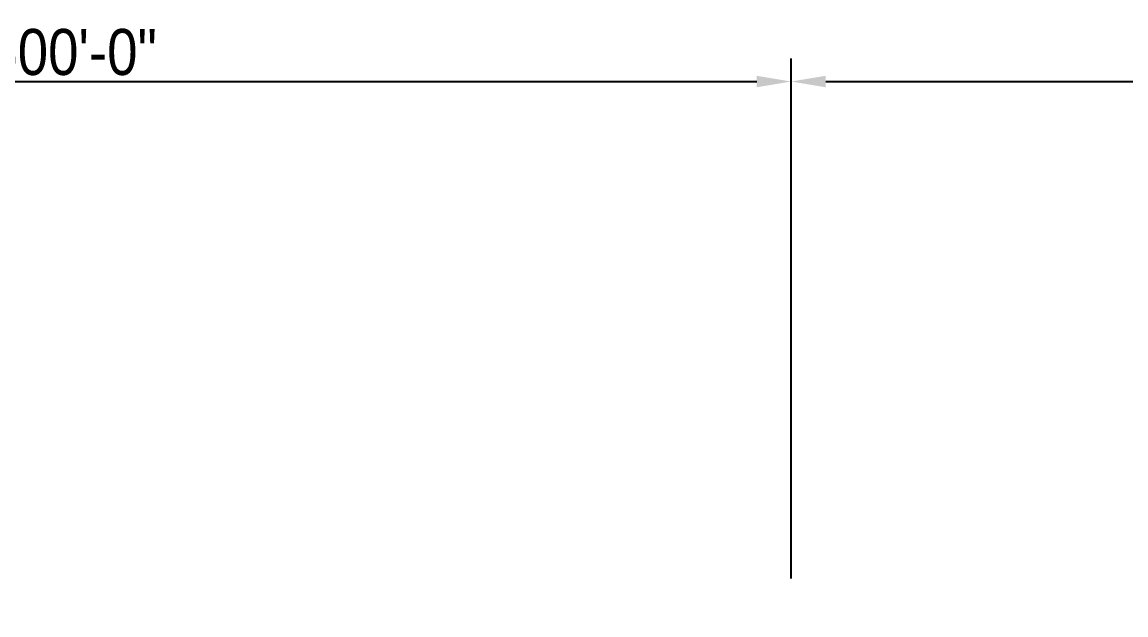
# Model space of a CAD drawing. Header units: inches. Extents: x -2375 to 41574, y 908 to 9099.
# Drawn here: x 32364 to 36969, y 6626 to 9099 of the extents above; entities that cross this region are included whole.
import ezdxf

# ---------------------------------------------------------------- set-up
doc = ezdxf.new("R2010")
doc.units = ezdxf.units.IN
doc.header["$LTSCALE"] = 12
doc.header["$MEASUREMENT"] = 0
doc.header["$PDMODE"] = 3
doc.layers.get('DefPoints').update_dxf_attribs({"color": 251, "linetype": 'CONTINUOUS'})
doc.layers.add('S-ANNO-GRID-NONPLOT', color=251, linetype='CONTINUOUS', plot=False)
doc.styles.add('Arial', font='arial.ttf', dxfattribs={"width": 0.85})
doc.dimstyles.get("Standard").update_dxf_attribs({"dimtxt": 0.125, "dimasz": 0.125, "dimexe": 0.0625, "dimexo": 0.0625, "dimgap": 0.0625, "dimtad": 1, "dimdec": 3, "dimzin": 3, "dimdsep": 46, "dimlunit": 4, "dimtxsty": 'Arial', "dimcen": 0.09375, "dimclrd": 256, "dimclre": 256, "dimclrt": 256, "dimadec": 0, "dimazin": 0, "dimtfac": 1, "dimtdec": 3, "dimtix": 1, "dimtmove": 0, "dimatfit": 3, "dimfxl": 1, "dimfrac": 2, "dimtolj": 1, "dimtzin": 0, "dimarcsym": 0})

# ---------------------------------------------------------------- blocks, each defined once
blk = doc.blocks.new('*D1595')
at = {"layer": 'DefPoints', "color": 0, "transparency": 16777216}
for p in [(41573.3, 8851.2), (35573.3, 7202.4), (41573.3, 6680.2)]:
    blk.add_point(p, dxfattribs=at)
at = {"layer": 'S-ANNO-GRID-NONPLOT', "lineweight": -2, "transparency": 16777216}
for p, q in [((35573.3, 7298.4), (35573.3, 8947.2)), ((41573.3, 6776.2), (41573.3, 8947.2)), ((35717.3, 8851.2), (41429.3, 8851.2))]:
    blk.add_line(p, q, dxfattribs=at)
at = {"layer": 'S-ANNO-GRID-NONPLOT', "transparency": 16777216}
for points in [[(35717.3, 8875.2), (35717.3, 8827.2), (35573.3, 8851.2)], [(41429.3, 8875.2), (41429.3, 8827.2), (41573.3, 8851.2)]]:
    blk.add_solid(points, dxfattribs=at)
at = {"layer": 'S-ANNO-GRID-NONPLOT', "transparency": 16777216, "insert": (38573.3, 8973.2), "char_height": 192, "attachment_point": 5, "style": 'Arial'}
blk.add_mtext('\\A1;500\'-0"', dxfattribs=at)
blk = doc.blocks.new('*D1596')
at = {"layer": 'DefPoints', "color": 0, "transparency": 16777216}
for p in [(35573.3, 8851.2), (35573.3, 6681.4), (29573.3, 6626)]:
    blk.add_point(p, dxfattribs=at)
at = {"layer": 'S-ANNO-GRID-NONPLOT', "lineweight": -2, "transparency": 16777216}
for p, q in [((29573.3, 6722), (29573.3, 8947.2)), ((35573.3, 6777.4), (35573.3, 8947.2)), ((29717.3, 8851.2), (35429.3, 8851.2))]:
    blk.add_line(p, q, dxfattribs=at)
at = {"layer": 'S-ANNO-GRID-NONPLOT', "transparency": 16777216}
for points in [[(29717.3, 8875.2), (29717.3, 8827.2), (29573.3, 8851.2)], [(35429.3, 8875.2), (35429.3, 8827.2), (35573.3, 8851.2)]]:
    blk.add_solid(points, dxfattribs=at)
at = {"layer": 'S-ANNO-GRID-NONPLOT', "transparency": 16777216, "insert": (32573.3, 8973.2), "char_height": 192, "attachment_point": 5, "style": 'Arial'}
blk.add_mtext('\\A1;500\'-0"', dxfattribs=at)

msp = doc.modelspace()

# ---------------------------------------------------------------- dimensions: what is measured, and where the dimension line sits
at = {"layer": 'S-ANNO-GRID-NONPLOT'}
for base, p1, p2, picture, middle in [((35573.2875, 8851.1832), (29573.2875, 6625.9905), (35573.2875, 6681.3528), '*D1596', (32573.2875, 8973.2132)), ((41573.2875, 8851.1832), (35573.2875, 7202.3949), (41573.2875, 6680.2457), '*D1595', (38573.2875, 8973.2132))]:
    dim = msp.add_linear_dim(base=base, p1=p1, p2=p2, dimstyle='Standard', override={"dimscale": 24, "dimtxt": 8, "dimasz": 6, "dimexe": 4, "dimexo": 4, "dimgap": 1}, dxfattribs=at)
    dim.commit()
    dim.dimension.update_dxf_attribs({"geometry": picture, "text_midpoint": middle})

doc.saveas('drawing.dxf')
